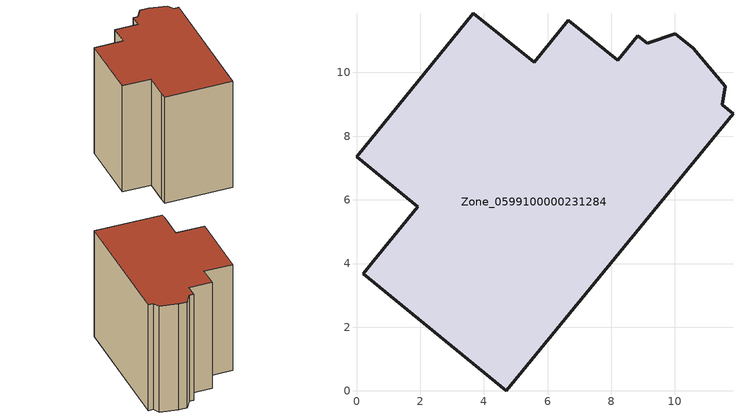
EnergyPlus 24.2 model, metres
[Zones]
Zone_0599100000231284
 floor ground (C_G): 11.49,8.98 11.82,8.71 4.71,0 0.21,3.67 0.52,4.08 1.92,5.78 0,7.35 3.67,11.86 5.58,10.32 6.66,11.64 8.21,10.38 8.84,11.15 9.14,10.91 10.01,11.22 10.57,10.77 11.57,9.56 z0
 wall outside (C_F): 11.82,8.71 11.49,8.98 11.57,9.56 10.57,10.77 10.01,11.22 9.14,10.91 8.84,11.15 8.21,10.38 6.66,11.64 5.58,10.32 3.67,11.86 0,7.35 1.92,5.78 0.52,4.08 0.21,3.67 4.71,0 11.82,8.71 z0:10.12
 roof outside (C_R): 1.92,5.78 0.52,4.08 0.21,3.67 4.71,0 11.82,8.71 11.49,8.98 11.57,9.56 10.57,10.77 10.01,11.22 9.14,10.91 8.84,11.15 8.21,10.38 6.66,11.64 5.58,10.32 3.67,11.86 0,7.35 z10.12
[BUILDING]
Pand.0599100000231284: North Axis=0; Terrain=City; Loads Convergence Tolerance Value=0.04; Temperature Convergence Tolerance Value=0.4; Solar Distribution=FullExterior; Maximum Number of Warmup Days=25; Minimum Number of Warmup Days=1
[Site:Location]
Rotterdam.The.Hague.AP_ZH_NLD Design_Conditions: Latitude=51.96; Longitude=4.45; Time Zone=1; Elevation=-4.5
[SITE:GROUNDTEMPERATURE:BUILDINGSURFACE]
18, 18, 18, 18, 18, 18, 18, 18, 18, 18, 18, 18
[MATERIAL] Thermal Absorptance=0.9; Solar Absorptance=0.7; Visible Absorptance=0.7
Name | Roughness | Thickness | Conductivity | Density | Specific Heat
G.TC.1946 | MediumSmooth | 0.15 | 1 | 540 | 1210
F.TC.1946 | Rough | 0.3 | 0.857143 | 1920 | 840
R.TC.1946 | MediumRough | 0.2 | 0.909091 | 1500 | 1000
[CONSTRUCTION]
C_G: G.TC.1946
C_F: F.TC.1946
C_R: R.TC.1946
[ZONE]
Zone_0599100000231284: Type=1; Multiplier=1; Ceiling Height=Autocalculate; Volume=Autocalculate; Floor Area=autocalculate; Part of Total Floor Area=Yes
[ZONEINFILTRATION:DESIGNFLOWRATE]
Infil_Zone_0599100000231284: Zone or ZoneList or Space or SpaceList=Zone_0599100000231284; Schedule=AlwaysOn; Design Flow Rate Calculation Method=Flow/Area; Flow Rate per Floor Area=0.003; Constant Term Coefficient=1; Temperature Term Coefficient=0; Velocity Term Coefficient=0; Velocity Squared Term Coefficient=0
[HVACTEMPLATE:ZONE:IDEALLOADSAIRSYSTEM]
Zone_0599100000231284: Maximum Heating Supply Air Temperature=50; Minimum Cooling Supply Air Temperature=13; Maximum Heating Supply Air Humidity Ratio=0.0156; Minimum Cooling Supply Air Humidity Ratio=0.0077; Heating Limit=NoLimit; Cooling Limit=NoLimit; Dehumidification Control Type=ConstantSensibleHeatRatio; Cooling Sensible Heat Ratio=0.7; Dehumidification Setpoint=60; Humidification Control Type=None; Humidification Setpoint=30; Outdoor Air Method=None; Outdoor Air Flow Rate per Person=0.00944; Outdoor Air Flow Rate per Zone Floor Area=0; Outdoor Air Flow Rate per Zone=0; Demand Controlled Ventilation Type=None; Outdoor Air Economizer Type=NoEconomizer; Heat Recovery Type=None; Sensible Heat Recovery Effectiveness=0.7; Latent Heat Recovery Effectiveness=0.65
[ZONECONTROL:THERMOSTAT]
ThermostatControl_Zone_0599100000231284: Zone or ZoneList=Zone_0599100000231284; Control Type Schedule=DualSetpointControlType; Control 1=Thermostat_Zone_0599100000231284; Temperature Difference Between Cutout And Setpoint=0
[THERMOSTATSETPOINT:DUALSETPOINT]
Thermostat_Zone_0599100000231284: Heating Setpoint Temperature Schedule=HeatingSetpoint_Zone_0599100000231284; Cooling Setpoint Temperature Schedule=CoolingSetpoint_Zone_0599100000231284
[SCHEDULE:COMPACT]
HeatingSetpoint_Zone_0599100000231284: Through: 12/31, For: AllDays, Until: 24:00, 21
CoolingSetpoint_Zone_0599100000231284: Through: 12/31, For: AllDays, Until: 24:00, 24
DualSetpointControlType: Through: 12/31, For: AllDays, Until: 24:00, 4
AlwaysOn: Through: 12/31, For: AllDays, Until: 24:00, 1
